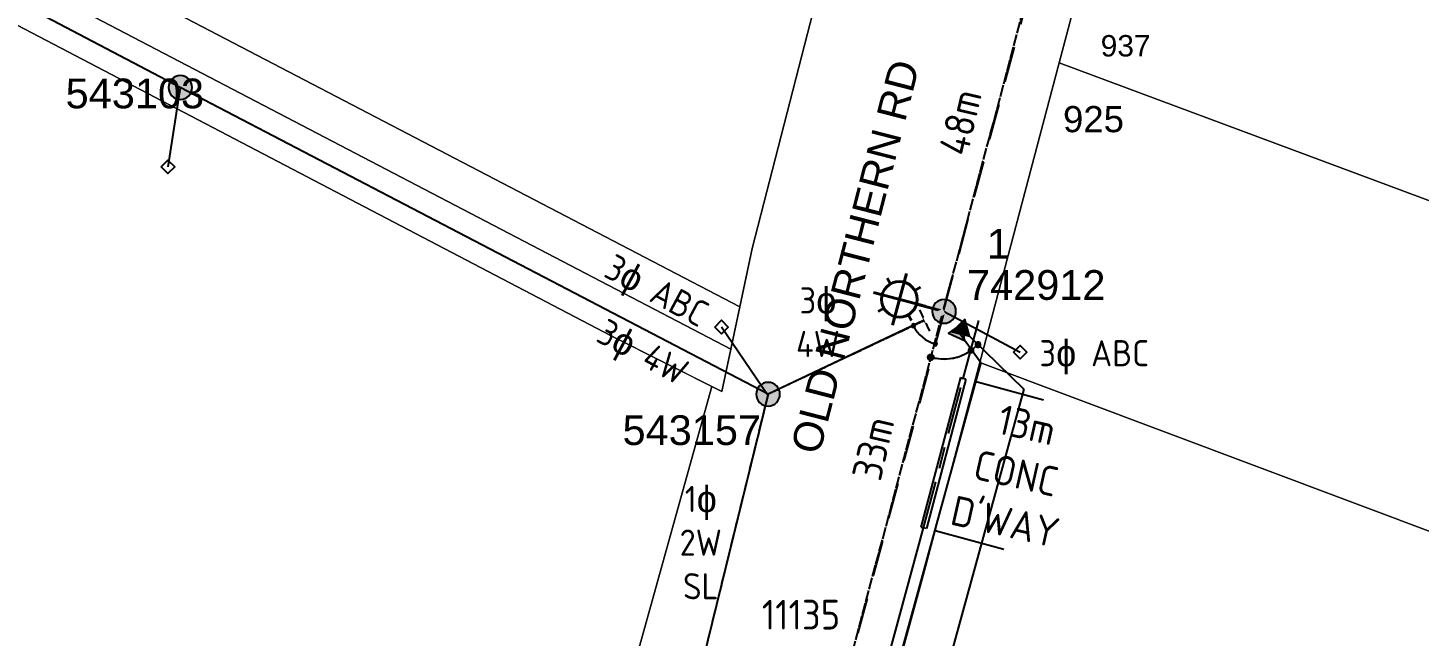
# Model space of a CAD drawing. Header units: metres. Extents: x 316970 to 317938, y 6270894 to 6271502.
# Drawn here: x 317154.5 to 317271.5, y 6271264.5 to 6271315.6 of the extents above; entities that cross this region are included whole.
import ezdxf
from ezdxf.enums import TextEntityAlignment as Align

# ---------------------------------------------------------------- set-up
doc = ezdxf.new("R2010")
doc.units = ezdxf.units.M
for name, pattern in [('Cable Exist OH', [1, 1, 0]), ('Cable Exist UG', [8.2, 4, -1.2, 1.8, -1.2]), ('DASHED', [0.75, 0.5, -0.25]), ('IECLdasha', [5, 3, -2])]:
    doc.linetypes.add(name, pattern=pattern)
doc.layers.get('0').update_dxf_attribs({"color": 6})
for name, color, linetype, lineweight in [('Cadastre Buildings_SP_EXT', 9, 'Continuous', 5), ('Cadastre Land Parcels_SP_EXT', 9, 'Continuous', 5), ('Cadastre Roads_SP_EXT', 9, 'Continuous', 5)]:
    doc.layers.add(name, color=color, linetype=linetype, lineweight=lineweight)
for name, color, linetype in [('Equip_SP_SL_EXT', 7, 'Continuous'), ('Mains_HV_EXT', 7, 'Continuous'), ('Mains_HV_NEW_U72', 2, 'Continuous'), ('Mains_LV_EXT', 7, 'Continuous'), ('Mains_LV_NEW_T84', 2, 'Continuous'), ('Mains_SL_EXT', 7, 'Continuous'), ('Mains_SL_NEW_Hardwired', 2, 'Continuous'), ('Notes_SL_MISC', 7, 'Continuous'), ('Notes_SP_MISC', 7, 'Continuous'), ('OH_Details_SP_MISC', 7, 'Continuous'), ('Services_SP_EXT', 7, 'Continuous'), ('SupportsOH_SP_TR_HV_LV_SL_EXT', 7, 'Continuous'), ('Trench_SP_NEW', 2, 'Continuous'), ('UG_Details_SP_MISC', 7, 'Continuous')]:
    doc.layers.add(name, color=color, linetype=linetype)
doc.styles.add('iecARIAL', font='arial.ttf', dxfattribs={"height": 2})
doc.styles.add('iecISOCP', font='isocp.shx')
doc.styles.add('POLE_LABEL', font='arial.ttf')
doc.styles.get("Standard").update_dxf_attribs({"font": 'arial.ttf'})
doc.linetypes.add('IE Trench HV', pattern='A,7,-0.2,["/",Standard,S=3,R=0,X=0.6,Y=-1.4],-2.5', length=9.7)
doc.linetypes.add('IECLCABX1', pattern='A,7,-0.25,["x",Standard,S=2,R=0,X=0.2,Y=-0.8],-2.1', length=9.35)

# ---------------------------------------------------------------- blocks, each defined once
blk = doc.blocks.new('*U130')
at = {"lineweight": 40}
for p, q in [((-4.79, 2.8), (-4.51, 2.31)), ((-4.34, -1.16), (-3.17, 3.18)), ((-1.58, 0.43), (-5.93, 1.59)), ((-1.97, 2.04), (-2.46, 1.76)), ((-5.54, -0.02), (-5.06, 0.26)), ((0, 0), (-2.31, 0.62)), ((-2.73, -0.78), (-3.01, -0.29))]:
    blk.add_line(p, q, dxfattribs=at)
blk.add_circle((-3.76, 1.01), 1.5, dxfattribs=at)
at = {"style": 'iecARIAL', "flags": 8}
blk.add_attdef('ASSET_NUM', (1.5, 1.5), '', height=2.5, dxfattribs=at)
for tag, p, height, flags in [('CONSTRUCTED_VOLTAGE', (0.98, -0.65), 0.2, 9), ('CONTROL_TYPE', (0.98, -0.85), 0.2, 9), ('LANTERN_PURPOSE', (0.98, -1.05), 0.2, 9), ('LANTERN_TYPE', (0.98, -1.25), 0.2, 9), ('LNUMBER', (2.18, -3.25), 2.5, 8), ('OPERATING_VOLTAGE', (0.98, -1.65), 0.2, 9), ('ORIENTATION', (0.98, -1.85), 0.2, 9), ('OWNED_BY', (0.98, -2.05), 0.2, 9), ('STATE', (0.98, -2.25), 0.2, 9), ('NO_PHASES', (0.98, -1.45), 0.2, 9), ('USAGE', (0.98, -2.45), 0.2, 9), ('CEXIST', (0.98, -2.65), 0.2, 9), ('CNEW', (0.98, -2.85), 0.2, 9), ('CNUMBER', (0.98, -3.05), 0.2, 9), ('CREMOVE', (0.98, -3.25), 0.2, 9), ('CREPLACE', (0.98, -3.45), 0.2, 9), ('LKINGHEIGHT', (0.98, -3.65), 0.2, 9), ('LBRACKET', (0.98, -3.85), 0.2, 9), ('LBRACKETVOCAB', (0.98, -4.05), 0.2, 9), ('LCATEGORY', (0.98, -4.25), 0.2, 9), ('LCHARGE1', (0.98, -4.45), 0.2, 9), ('LCHARGE1PERCENT', (0.98, -4.65), 0.2, 9), ('LCHARGE2', (0.98, -4.85), 0.2, 9), ('LCHARGE2PERCENT', (0.98, -5.05), 0.2, 9), ('LCHARGE3', (0.98, -5.25), 0.2, 9), ('LCHARGE3PERCENT', (0.98, -5.45), 0.2, 9), ('LEXIST', (0.98, -5.65), 0.2, 9), ('LLAMP', (0.98, -5.85), 0.2, 9), ('LLAMPVOCAB', (0.98, -6.05), 0.2, 9), ('LMAST', (0.98, -6.25), 0.2, 9), ('LMASTVOCAB', (0.98, -6.45), 0.2, 9), ('LNEW', (0.98, -6.65), 0.2, 9), ('LANTNUMBER', (0.98, -6.85), 0.2, 9), ('LOUTREACH', (0.98, -7.25), 0.2, 9), ('LOUTREACHVOCAB', (0.98, -7.45), 0.2, 9), ('LRATECODE', (0.98, -7.65), 0.2, 9), ('LREMOVE', (0.98, -7.85), 0.2, 9), ('LREPLACE', (0.98, -8.05), 0.2, 9), ('LTYPE', (0.98, -8.25), 0.2, 9), ('STREETNAME', (0.98, -9.25), 0.2, 9), ('SUBURB', (0.98, -9.45), 0.2, 1), ('LTYPEVOCAB', (0.98, -8.45), 0.2, 9), ('LEGEND', (0.98, -8.65), 0.2, 9), ('LOCATION', (0.98, -8.85), 0.2, 9), ('NOTES', (0.98, -9.05), 0.2, 9)]:
    blk.add_attdef(tag, p, '', height=height, dxfattribs=dict(flags=flags))
blk = doc.blocks.new('CCP_EXT')
at = {"flags": 9}
for tag, p in [('STATE', (0, -1.8)), ('LEGEND', (0, -1.4)), ('LIFE_SUPPORT', (0, -1.6)), ('NOTES', (0, -2))]:
    blk.add_attdef(tag, text='', height=0.2, dxfattribs=at).set_placement(p, align=Align.MIDDLE_LEFT)
blk.add_wipeout([(0, 0.57), (0.57, 0), (0, -0.57), (-0.57, 0)])
blk.add_lwpolyline([(-0.57, 0), (0, 0.57), (0.57, 0), (0, -0.57), (-0.57, 0)])
at = {"flags": 1}
blk.add_attdef('Z', (0, 0), '', height=0.2, dxfattribs=at)
at = {"flags": 9}
for tag, p in [('CCP_TYPE', (0, 0)), ('CONSTRUCTED_VOLTAGE', (0, -0.2)), ('OPERATING_VOLTAGE', (0, -0.6)), ('ORIENTATION', (0, -0.8)), ('OWNED_BY', (0, -1)), ('NO_PHASES', (0, -0.4)), ('USAGE', (0, -1.2))]:
    blk.add_attdef(tag, text='', height=0.2, dxfattribs=at).set_placement(p, align=Align.MIDDLE_LEFT)
blk = doc.blocks.new('POLE_EXT')
blk.add_hatch(color=256).paths.add_polyline_path([(-1, 0, 1), (1, 0, 1)])
blk.add_lwpolyline([(-1, 0, 1), (1, 0, 1)], format="xyb", close=True)
for tag, height, flags, p in [('pNumber', 2.5, 8, (-17.84, 2.07)), ('OWNED_BY', 0.2, 9, (1.35, -0.4)), ('SPECIAL_USE', 0.2, 9, (1.35, -0.8)), ('STATE', 0.2, 9, (1.35, -1)), ('PARENT', 0.2, 9, (1.35, -0.6)), ('USAGE', 0.2, 9, (1.35, -1.2)), ('cLV', 0.2, 9, (1.35, -1.4)), ('hDepth', 0.2, 9, (1.35, -1.6)), ('hDia', 0.2, 9, (1.35, -1.8)), ('cHV', 0.2, 9, (1.35, -2)), ('LBRACKET', 0.2, 9, (1.35, -2.2)), ('LExisting', 0.2, 9, (1.35, -2.4)), ('cLinedev', 0.2, 9, (1.35, -3.4)), ('LANTNUMBER', 0.2, 9, (1.35, -2.6)), ('LOther', 0.2, 9, (1.35, -2.8)), ('LRemove', 0.2, 9, (1.35, -3)), ('LEGEND', 0.2, 9, (1.35, -3.2)), ('LOCATION', 0.2, 9, (1.35, -3.6)), ('pExisting', 0.2, 9, (1.35, -3.8)), ('pFooting', 0.2, 9, (1.35, -4.4)), ('pNew', 0.2, 9, (1.35, -4.6)), ('PFNUMBER', 0.2, 9, (1.35, -4)), ('NEWPFNUMBER', 0.2, 9, (1.35, -4.2)), ('pRelocate', 0.2, 9, (1.35, -5)), ('pRemove', 0.2, 9, (1.35, -5.2)), ('pReplace', 0.2, 9, (1.35, -5.4)), ('pStay', 0.2, 9, (1.35, -5.6)), ('pType', 0.2, 9, (1.35, -5.8)), ('cspan', 0.2, 9, (1.35, -6)), ('STREETNAME', 0.2, 9, (1.35, -6.2)), ('SUBURB', 0.2, 9, (1.35, -6.4)), ('OPERATED_BY', 0.2, 9, (1.36, -7.01)), ('NOTES', 0.2, 9, (1.35, -6.6)), ('MAINTAINED_BY', 0.2, 9, (1.36, -6.81))]:
    blk.add_attdef(tag, text='', height=height, dxfattribs=dict(flags=flags)).set_placement(p, align=Align.MIDDLE_LEFT)
at = {"style": 'POLE_LABEL'}
for tag, height, flags, p in [('ASSET_NUM', 2.5, 8, (2, 2)), ('STRUCTURE_PLANT_NUMBER', 0.2, 9, (1.35, 0.03)), ('STREET_CODE', 0.2, 9, (1.35, -0.2))]:
    blk.add_attdef(tag, text='', height=height, dxfattribs=dict(at, flags=flags)).set_placement(p, align=Align.MIDDLE_LEFT)
at = {"flags": 1}
blk.add_attdef('Z', (1.35, -7.33), '', height=0.2, dxfattribs=at)
blk = doc.blocks.new('UGOH_NEW')
blk.add_hatch(color=256).paths.add_polyline_path([(-0.75, 1.7), (0.75, 1.7), (0, 3)])
blk.add_lwpolyline([(-0.75, 1.7), (0.75, 1.7), (0, 3)], close=True)
for tag, flags, p in [('CONSTRUCTED_VOLTAGE', 9, (1.5, 0)), ('OPERATING_VOLTAGE', 9, (1.5, -0.2)), ('ORIENTATION', 9, (1.5, -0.4)), ('STATE', 9, (1.5, -0.6)), ('OWNED_BY', 9, (1.5, -1)), ('OPERATED_BY', 9, (1.5, -1.2)), ('USAGE', 9, (1.5, -0.8)), ('ACTUAL_STATUS', 9, (1.5, -1.6)), ('TYPE', 1, (1.5, -2)), ('MAINTAINED_BY', 9, (1.5, -1.4)), ('NUMBER_OF_PHASES', 9, (1.5, -1.8))]:
    blk.add_attdef(tag, text='', height=0.2, dxfattribs=dict(flags=flags)).set_placement(p, align=Align.MIDDLE_LEFT)
blk = doc.blocks.new('BOND POINT')
blk.add_hatch(color=256).paths.add_polyline_path([(-1, 0, 1), (1, 0, 1)])
blk.add_lwpolyline([(-1, 0, 1), (1, 0, 1)], format="xyb", close=True)
blk = doc.blocks.new('End Shackle_NEW')
blk.add_line((1, 1.81), (-1, 1.81))
at = {"flags": 1}
blk.add_attdef('Z', (0, 0), '', height=0.2, dxfattribs=at)
at = {"flags": 9}
for tag, p in [('CONNECTOR_TYPE', (0, 0)), ('CONSTRUCTED_VOLTAGE', (0, -0.2)), ('OPERATING_VOLTAGE', (0, -0.6)), ('ORIENTATION', (0, -0.8)), ('OWNED_BY', (0, -1)), ('STATE', (0, -1.2)), ('NO_PHASES', (0, -0.4)), ('OPERATED_BY', (0, -2.01)), ('USAGE', (0, -1.4)), ('NOTES', (0, -1.6)), ('MAINTAINED_BY', (0, -1.81))]:
    blk.add_attdef(tag, text='', height=0.2, dxfattribs=at).set_placement(p, align=Align.MIDDLE_LEFT)
blk.add_wipeout([(-0.25, 0), (-0.25, 1.81), (0.25, 1.82), (0.25, 0)])

msp = doc.modelspace()

# ---------------------------------------------------------------- linework, layer by layer
at = {"layer": 'Cadastre Land Parcels_SP_EXT', "linetype": 'Continuous'}
for points in [[(317021.96, 6271403.15), (317058.83, 6271369.35), (317213.61, 6271288.6), (317214.36, 6271292.16), (317156.44, 6271322.38), (317164.99, 6271355.66), (317169.21, 6271371.17), (317160.21, 6271382.57), (317154.73, 6271415.72), (317094.32, 6271452.92)], [(317003.25, 6271329.81), (317042.16, 6271309.51), (317057.87, 6271365.9), (317203.55, 6271289.73), (317212.86, 6271285.05), (317213.61, 6271288.6), (317058.83, 6271369.35), (317027.22, 6271398.32)]]:
    msp.add_lwpolyline(points, dxfattribs=at)
for points in [[(317212, 6271285.47), (317203.55, 6271289.73), (317057.87, 6271365.9), (317042.16, 6271309.51), (317080, 6271289.66), (317130.53, 6271263.34), (317188.3, 6271233.24), (317196.38, 6271229.38), (317212, 6271285.47)], [(317221.51, 6271320.85), (317164.99, 6271355.66), (317156.44, 6271322.38), (317214.36, 6271292.16), (317215.41, 6271297.09), (317221.51, 6271320.85)], [(317288.25, 6271320.67), (317247.39, 6271335.9), (317246.37, 6271332.09), (317293.23, 6271314.65), (317288.51, 6271295.08), (317241.24, 6271312.69), (317234.55, 6271287.49), (317328.47, 6271252.25), (317340.37, 6271301.23), (317288.25, 6271320.67)], [(317241.24, 6271312.69), (317288.51, 6271295.08), (317293.23, 6271314.65), (317246.37, 6271332.09), (317241.24, 6271312.69)]]:
    msp.add_lwpolyline(points, close=True, dxfattribs=at)
at = {"layer": 'Cadastre Roads_SP_EXT', "linetype": 'Continuous'}
msp.add_lwpolyline([(317221.51, 6271320.85), (317215.41, 6271297.09), (317214.36, 6271292.16), (317213.61, 6271288.6), (317212.86, 6271285.05), (317212, 6271285.47), (317196.38, 6271229.38), (317190.61, 6271206.96), (317181.87, 6271209.6), (317169.79, 6271162.57)], dxfattribs=at)
at = {"layer": 'Mains_HV_EXT', "color": 7}
msp.add_arc((317231.55, 6271291.79), 4, 254.1149, 305.7506, dxfattribs=at)
at = {"layer": 'Mains_HV_NEW_U72', "linetype": 'IECLCABX1'}
msp.add_line((317232.53, 6271290.4), (317234.64, 6271287.5), dxfattribs=at)
at = {"layer": 'Mains_HV_NEW_U72', "linetype": 'IECLCABX1', "flags": 128}
msp.add_lwpolyline([(317234.64, 6271287.5), (317222.82, 6271244.42)], dxfattribs=at)
at = {"layer": 'Mains_LV_EXT', "color": 0, "linetype": 'IECLdasha'}
for points in [[(317231.49, 6271291.8), (317243.94, 6271338.17)], [(317231.55, 6271291.79), (317222.99, 6271259.91)]]:
    msp.add_lwpolyline(points, dxfattribs=at)
at = {"layer": 'Mains_LV_EXT', "color": 7}
msp.add_arc((317231.54, 6271291.66), 3.88, 254.2208, 317.1898, dxfattribs=at)
at = {"layer": 'Mains_LV_NEW_T84', "color": 2, "linetype": 'IECLCABX1', "flags": 128}
msp.add_lwpolyline([(317238.27, 6271285.24), (317230.71, 6271257.79)], dxfattribs=at)
at = {"layer": 'Mains_SL_EXT', "color": 0, "linetype": 'IECLdasha'}
for points in [[(317243.94, 6271338.17), (317231.48, 6271291.8)], [(317231.55, 6271291.79), (317222.99, 6271259.91)]]:
    msp.add_lwpolyline(points, dxfattribs=at)
at = {"layer": 'Mains_SL_EXT', "color": 0, "linetype": 'Cable Exist OH'}
msp.add_lwpolyline([(317231.55, 6271291.79), (317216.74, 6271284.82)], dxfattribs=at)
at = {"layer": 'Mains_SL_EXT', "linetype": 'Cable Exist OH'}
msp.add_lwpolyline([(317216.74, 6271284.82), (317209.85, 6271256.7)], dxfattribs=at)
at = {"layer": 'Mains_SL_NEW_Hardwired', "color": 0, "linetype": 'Continuous'}
msp.add_arc((317231.55, 6271291.79), 2.84, 205.1824, 254.9722, dxfattribs=at).dxf.unprotected_set("ltscale", 0)
at = {"layer": 'Notes_SP_MISC', "color": 7, "linetype": 'Continuous'}
for p, q in [((317239.91, 6271284.32), (317234.15, 6271285.89)), ((317236.58, 6271271.75), (317230.81, 6271273.33))]:
    msp.add_line(p, q, dxfattribs=at)
at = {"layer": 'OH_Details_SP_MISC', "color": 7, "linetype": 'Continuous', "flags": 128}
msp.add_lwpolyline([(317216.74, 6271284.82), (317209.85, 6271256.7)], dxfattribs=at)
at = {"layer": 'Services_SP_EXT'}
msp.add_lwpolyline([(317167.29, 6271310.62), (317112.9, 6271339.15), (317057.59, 6271367.28), (317049.52, 6271367.43)], dxfattribs=at)
at = {"layer": 'Trench_SP_NEW', "linetype": 'IE Trench HV', "flags": 128}
msp.add_lwpolyline([(317233.16, 6271286.15), (317234.48, 6271291.02)], dxfattribs=at)
at = {"layer": 'Trench_SP_NEW', "color": 2, "linetype": 'IE Trench HV', "flags": 128}
msp.add_lwpolyline([(317225.88, 6271259.12), (317229.82, 6271273.59)], dxfattribs=at)
at = {"layer": 'UG_Details_SP_MISC'}
for p, q in [((317232.93, 6271286.22), (317229.59, 6271273.65)), ((317233.39, 6271286.09), (317230.06, 6271273.53)), ((317232.93, 6271286.22), (317233.16, 6271286.15)), ((317233.39, 6271286.09), (317233.16, 6271286.15)), ((317229.59, 6271273.65), (317229.82, 6271273.59)), ((317230.06, 6271273.53), (317229.82, 6271273.59))]:
    msp.add_line(p, q, dxfattribs=at)
at = {"layer": 'UG_Details_SP_MISC', "color": 7, "linetype": 'Cable Exist UG', "flags": 128}
msp.add_lwpolyline([(317229.82, 6271273.59), (317229.82, 6271273.59), (317233.16, 6271286.15), (317233.16, 6271286.15)], dxfattribs=at)

# ---------------------------------------------------------------- block references
at = {"layer": 'Equip_SP_SL_EXT'}
msp.add_blockref('*U130', (317231.55, 6271291.79), dxfattribs=at)
at = {"layer": 'Mains_HV_EXT', "linetype": 'Continuous', "rotation": 215.3056082071907}
msp.add_blockref('UGOH_NEW', (317231.55, 6271291.79), dxfattribs=at)
at = {"layer": 'Mains_HV_EXT', "color": 7, "linetype": 'Continuous', "xscale": 0.21, "yscale": 0.21, "zscale": 0.21, "rotation": 68.9110840697178}
for p in [(317233.82, 6271288.53), (317230.38, 6271287.93)]:
    msp.add_blockref('BOND POINT', p, dxfattribs=at).dxf.unprotected_set("ltscale", 0)
at = {"layer": 'Mains_LV_EXT', "linetype": 'Continuous', "rotation": 225.5927099790323}
msp.add_blockref('UGOH_NEW', (317231.55, 6271291.79), dxfattribs=at)
at = {"layer": 'Mains_LV_EXT', "color": 7, "linetype": 'Continuous', "xscale": 0.21, "yscale": 0.21, "zscale": 0.21}
for p, rotation in [((317234.41, 6271288.99), 76.85146230453667), ((317230.49, 6271287.93), 68.9110840697178)]:
    msp.add_blockref('BOND POINT', p, dxfattribs=dict(at, rotation=rotation)).dxf.unprotected_set("ltscale", 0)
at = {"layer": 'Mains_SL_NEW_Hardwired', "color": 0, "linetype": 'Continuous', "xscale": 0.15, "yscale": 0.15, "zscale": 0.15}
for p in [(317228.98, 6271290.58), (317230.81, 6271289.05)]:
    msp.add_blockref('BOND POINT', p, dxfattribs=at).dxf.unprotected_set("ltscale", 0)
at = {"layer": 'SupportsOH_SP_TR_HV_LV_SL_EXT'}
ref = msp.add_blockref('POLE_EXT', (317167.29, 6271310.62), dxfattribs=at)
ref.add_attrib('ASSET_NUM', '543103', dxfattribs={"layer": '0', "height": 2.5, "style": 'POLE_LABEL'}).set_placement((317169.29, 6271311.37), align=Align.TOP_RIGHT)
ref = msp.add_blockref('POLE_EXT', (317216.74, 6271284.82), dxfattribs=at)
ref.add_attrib('ASSET_NUM', '543157', dxfattribs={"layer": '0', "height": 2.5, "style": 'POLE_LABEL'}).set_placement((317216.15, 6271281.8), align=Align.MIDDLE_RIGHT)

# ---------------------------------------------------------------- texts
at = {"layer": 'Cadastre Land Parcels_SP_EXT'}
for s, height, p in [('937', 1.8, (317244.73, 6271313.23)), ('925', 2.2, (317241.56, 6271306.86))]:
    msp.add_text(s, height=height, dxfattribs=at).set_placement(p)
at = {"layer": 'Notes_SP_MISC', "linetype": 'Continuous', "attachment_point": 5, "style": 'iecISOCP'}
for s, insert, char_height, width, rotation in [('48m', (317232.92, 6271307.7), 2.5, 4.8804, 76.915), ('3ɸ ABC', (317207.23, 6271293.26), 2.2, 10.1778, 331.7313), ('3ɸ 4W', (317206.05, 6271288.1), 2.2, 10.1778, 331.7313), ("13m CONC D'WAY", (317237.61, 6271278.17), 2.5, 10.0765, 347.298), ('33m', (317225.59, 6271280.27), 2.5, 4.8804, 76.915)]:
    msp.add_mtext(s, dxfattribs=dict(at, insert=insert, char_height=char_height, width=width, rotation=rotation))
at = {"layer": 'Notes_SP_MISC', "linetype": 'Continuous', "char_height": 2.2, "attachment_point": 5, "style": 'iecISOCP'}
for s, insert, width in [('3ɸ 4W', (317220.94, 6271290.88), 6.4365), ('3ɸ ABC', (317244.19, 6271287.94), 10.1778), ('1ɸ 2W SL', (317211.08, 6271272.34), 6.4365)]:
    msp.add_mtext(s, dxfattribs=dict(at, insert=insert, width=width))
at = {"layer": 'Notes_SP_MISC', "linetype": 'DASHED', "insert": (317216.22, 6271267.53, 243016.74), "char_height": 2.5, "width": 2.2607, "attachment_point": 1, "style": 'iecISOCP'}
msp.add_mtext('11135', dxfattribs=at)

# ---------------------------------------------------------------- next in the draw order: block references
at = {"layer": 'Services_SP_EXT'}
for p in [(317166.25, 6271303.95), (317237.95, 6271288.36)]:
    msp.add_blockref('CCP_EXT', p, dxfattribs=at)

# ---------------------------------------------------------------- next in the draw order: linework, layer by layer
at = {"layer": 'Cadastre Buildings_SP_EXT', "linetype": 'Continuous'}
msp.add_lwpolyline([(317328.47, 6271252.25), (317234.55, 6271287.49), (317229.87, 6271269.89), (317225.04, 6271252.21), (317215.4, 6271216.89), (317311.11, 6271181.2), (317315.46, 6271198.96), (317319.8, 6271216.73), (317324.13, 6271234.5), (317328.47, 6271252.25)], close=True, dxfattribs=at)
at = {"layer": 'Cadastre Roads_SP_EXT', "linetype": 'Continuous'}
msp.add_lwpolyline([(317204.27, 6271175.71), (317205.76, 6271181.6), (317210.58, 6271199.26), (317215.4, 6271216.89), (317225.04, 6271252.2), (317229.87, 6271269.89), (317234.55, 6271287.49), (317241.24, 6271312.69), (317246.37, 6271332.09)], dxfattribs=at)
at = {"layer": 'Mains_HV_EXT', "linetype": 'Cable Exist OH'}
msp.add_lwpolyline([(317222.99, 6271259.91), (317241.87, 6271330.82), (317252.35, 6271372.5), (317267.19, 6271412.5), (317252.5, 6271442.87)], dxfattribs=at)
at = {"layer": 'Mains_LV_NEW_T84', "color": 2, "linetype": 'IECLCABX1'}
msp.add_line((317232.77, 6271290.6), (317238.27, 6271285.24), dxfattribs=at)
at = {"layer": 'Services_SP_EXT'}
for points in [[(317167.29, 6271310.62), (317166.25, 6271303.95)], [(317231.48, 6271291.8), (317216.74, 6271284.82), (317167.29, 6271310.62)], [(317231.55, 6271291.79), (317237.95, 6271288.36)]]:
    msp.add_lwpolyline(points, dxfattribs=at)

# ---------------------------------------------------------------- next in the draw order: block references
at = {"layer": 'Mains_SL_EXT', "color": 0, "rotation": 115.1824222773242}
msp.add_blockref('End Shackle_NEW', (317231.55, 6271291.79), dxfattribs=at).dxf.unprotected_set("ltscale", 0)
at = {"layer": 'Services_SP_EXT'}
msp.add_blockref('CCP_EXT', (317212.82, 6271290.47), dxfattribs=at)

# ---------------------------------------------------------------- next in the draw order: linework, layer by layer
msp.add_lwpolyline([(317216.69, 6271284.77), (317212.82, 6271290.47)], dxfattribs=at)

# ---------------------------------------------------------------- next in the draw order: block references
at = {"layer": 'SupportsOH_SP_TR_HV_LV_SL_EXT'}
ref = msp.add_blockref('POLE_EXT', (317231.55, 6271291.79), dxfattribs=at)
ref.add_attrib('ASSET_NUM', '742912', dxfattribs={"layer": '0', "height": 2.5, "style": 'POLE_LABEL'}).set_placement((317233.48, 6271294.01), align=Align.MIDDLE_LEFT)
ref.add_attrib('PNUMBER', '1', (317235.15, 6271296.22), dxfattribs={"height": 2.5})

# ---------------------------------------------------------------- next in the draw order: texts
at = {"layer": 'Notes_SL_MISC', "color": 1}
msp.add_text('OLD NORTHERN RD', height=2.5, rotation=75.5673, dxfattribs=at).set_placement((317221.05, 6271279.64))

doc.saveas('drawing.dxf')
